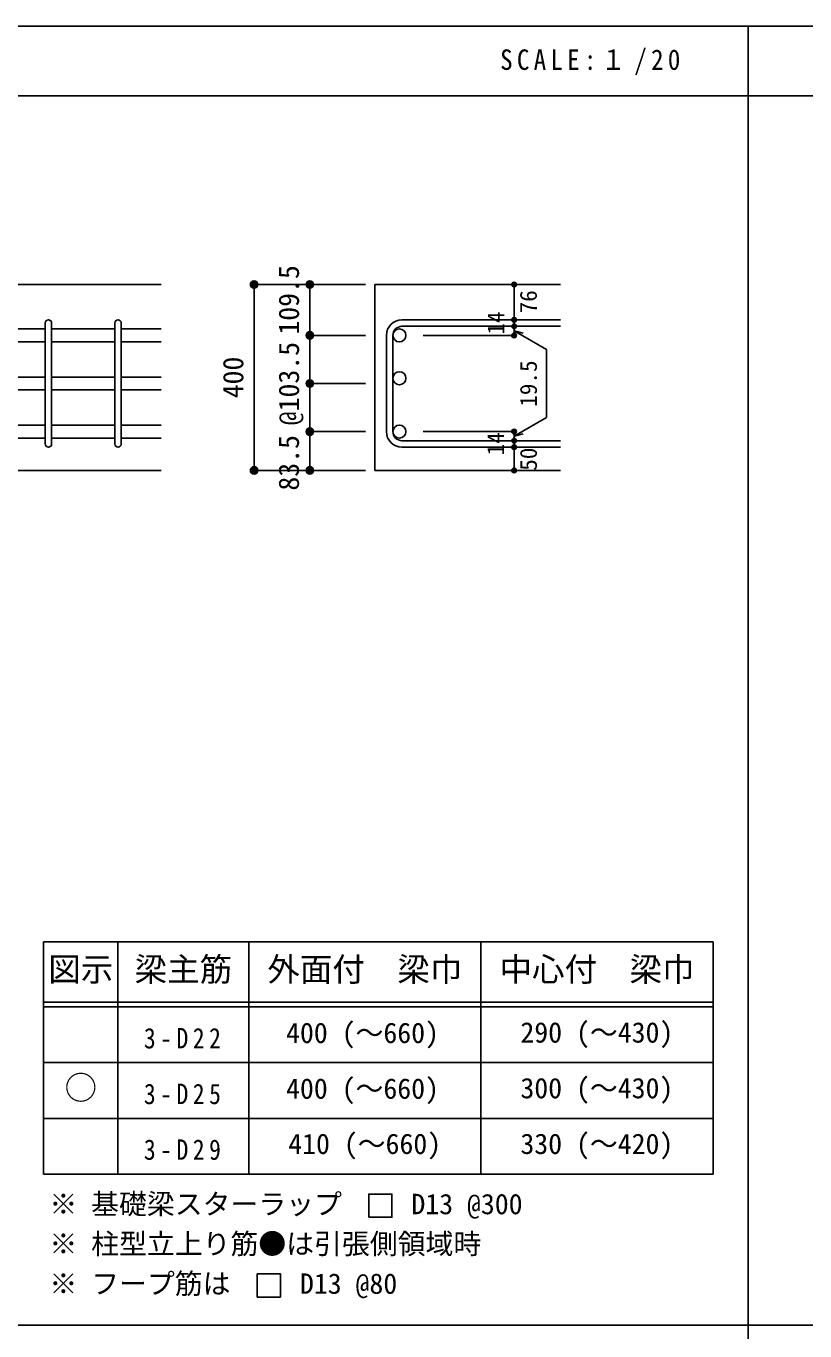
# Model space of a CAD drawing. Units: millimetres at full size, sheet at 1:20. Extents: x -3982 to 3969, y -2797 to 2801.
# Drawn here: x -2305 to -628, y -10 to 2801 of the extents above; entities that cross this region are included whole.
import ezdxf
from ezdxf.enums import TextEntityAlignment as Align

# ---------------------------------------------------------------- set-up
doc = ezdxf.new("R2010")
doc.units = ezdxf.units.MM
doc.header["$LTSCALE"] = 20
doc.header["$PDMODE"] = 32
doc.header["$PDSIZE"] = 10
for name, color, linetype in [('6-1_躯体線', 2, 'Continuous'), ('6-5_梁主筋', 7, 'Continuous'), ('6-6_S.T.P.', 7, 'Continuous'), ('6-7_文字', 7, 'Continuous'), ('6-D_寸法', 4, 'Continuous'), ('6-E_枠', 7, 'Continuous'), ('F-0_枠', 6, 'Continuous')]:
    doc.layers.add(name, color=color, linetype=linetype)
doc.styles.add('ＭＳ ゴシック', font='')
doc.styles.get('ＭＳ ゴシック').set_extended_font_data('MS Gothic')

msp = doc.modelspace()

# ---------------------------------------------------------------- linework, layer by layer
at = {"layer": '6-1_躯体線'}
for p, q in [((-2013.87, 2244.12), (-3313.87, 2244.12)), ((-1153.87, 2244.12), (-1553.87, 2244.12)), ((-1553.87, 2244.12), (-1553.87, 1843.62)), ((-2413.87, 1843.62), (-2013.87, 1843.62)), ((-1153.87, 1843.62), (-1553.87, 1843.62))]:
    msp.add_line(p, q, dxfattribs=at)
at = {"layer": '6-5_梁主筋'}
for p, q in [((-2263.87, 2148.51), (-2399.87, 2148.51)), ((-2113.87, 2148.51), (-2249.87, 2148.51)), ((-2013.87, 2148.51), (-2099.87, 2148.51)), ((-2263.87, 2120.51), (-2399.87, 2120.51)), ((-2113.87, 2120.51), (-2249.87, 2120.51)), ((-2013.87, 2120.51), (-2099.87, 2120.51)), ((-2263.87, 2044.82), (-2399.87, 2044.82)), ((-2113.87, 2044.82), (-2249.87, 2044.82)), ((-2013.87, 2044.82), (-2099.87, 2044.82)), ((-2263.87, 2016.82), (-2399.87, 2016.82)), ((-2113.87, 2016.82), (-2249.87, 2016.82)), ((-2013.87, 2016.82), (-2099.87, 2016.82)), ((-2263.87, 1941.12), (-2399.87, 1941.12)), ((-2113.87, 1941.12), (-2249.87, 1941.12)), ((-2013.87, 1941.12), (-2099.87, 1941.12)), ((-2263.87, 1913.12), (-2399.87, 1913.12)), ((-2113.87, 1913.12), (-2249.87, 1913.12)), ((-2013.87, 1913.12), (-2099.87, 1913.12))]:
    msp.add_line(p, q, dxfattribs=at)
at = {"layer": '6-5_梁主筋', "color": 3}
for centre in [(-1500.87, 2134.51), (-1500.87, 2042.12), (-1500.87, 1927.12)]:
    msp.add_circle(centre, 14, dxfattribs=at)
at = {"layer": '6-6_S.T.P.'}
for p, q in [((-1153.87, 2168.01), (-1495.37, 2168.01)), ((-2263.87, 1900.62), (-2263.87, 2161.01)), ((-2249.87, 1900.62), (-2249.87, 2161.01)), ((-2113.87, 1900.62), (-2113.87, 2161.01)), ((-2099.87, 1900.62), (-2099.87, 2161.01)), ((-1153.87, 2154.01), (-1495.37, 2154.01)), ((-1528.87, 2134.51), (-1528.87, 1927.12)), ((-1514.87, 2134.51), (-1514.87, 1927.12)), ((-1153.87, 1907.62), (-1495.37, 1907.62)), ((-1153.87, 1893.62), (-1495.37, 1893.62))]:
    msp.add_line(p, q, dxfattribs=at)
for centre, radius, start, end in [((-2256.87, 2161.01), 7, 0, 180), ((-2106.87, 2161.01), 7, 0, 180), ((-1495.37, 2134.51), 33.5, 90, 180), ((-1495.37, 2134.51), 19.5, 90, 180), ((-1495.37, 1927.12), 33.5, 180, 270), ((-1495.37, 1927.12), 19.5, 180, 270), ((-2256.87, 1900.62), 7, 180, 0), ((-2106.87, 1900.62), 7, 180, 0)]:
    msp.add_arc(centre, radius, start, end, dxfattribs=at)
at = {"layer": '6-7_文字'}
for points in [[(-1567.08, 234.53), (-1517.08, 234.53), (-1517.08, 284.53), (-1567.08, 284.53)], [(-1807.2, 62.82), (-1757.2, 62.82), (-1757.2, 112.82), (-1807.2, 112.82)]]:
    msp.add_lwpolyline(points, close=True, dxfattribs=at)
at = {"layer": '6-D_寸法'}
for p, q in [((-1813.87, 1843.62), (-1813.87, 2244.12)), ((-1813.87, 2244.12), (-1693.87, 2244.12)), ((-1813.87, 2244.12), (-1693.87, 2244.12)), ((-1813.87, 2244.12), (-1693.87, 2244.12)), ((-1813.87, 1843.62), (-1813.87, 2244.12)), ((-1693.87, 2244.12), (-1573.87, 2244.12)), ((-1693.87, 2244.12), (-1573.87, 2244.12)), ((-1693.87, 2244.12), (-1693.87, 2134.51)), ((-1693.87, 2244.12), (-1573.87, 2244.12)), ((-1253.87, 2154.01), (-1253.87, 2168.01)), ((-1253.87, 2154.01), (-1253.87, 2134.51)), ((-1253.87, 2144.26), (-1183.81, 2103.81)), ((-1253.87, 2144.26), (-1234.55, 2139.09)), ((-1693.87, 2134.51), (-1573.87, 2134.51)), ((-1253.87, 2134.51), (-1449.95, 2134.51)), ((-1183.81, 2103.81), (-1183.81, 1957.82)), ((-1693.87, 1927.12), (-1693.87, 2030.82)), ((-1693.87, 2030.82), (-1573.87, 2030.82)), ((-1253.87, 1917.37), (-1183.81, 1957.82)), ((-1693.87, 1927.12), (-1573.87, 1927.12)), ((-1693.87, 1927.12), (-1573.87, 1927.12)), ((-1253.87, 1927.12), (-1449.95, 1927.12)), ((-1253.87, 1907.62), (-1253.87, 1927.12)), ((-1253.87, 1917.37), (-1234.55, 1922.55)), ((-1253.87, 1893.62), (-1253.87, 1907.62)), ((-1253.87, 1843.62), (-1253.87, 1893.62)), ((-1693.87, 1843.62), (-1573.87, 1843.62))]:
    msp.add_line(p, q, dxfattribs=at)
for points in [[(-1253.87, 2168.01), (-1253.87, 2244.12), (-1253.87, 2168.01)], [(-1693.87, 2030.82), (-1693.87, 2134.51), (-1573.87, 2134.51)], [(-1813.87, 1843.62), (-1693.87, 1843.62), (-1693.87, 1927.12)]]:
    msp.add_lwpolyline(points, dxfattribs=at)
for centre, radius in [((-1813.87, 2244.12), 8), ((-1813.87, 2244.12), 7.2), ((-1813.87, 2244.12), 6.4), ((-1813.87, 2244.12), 5.6), ((-1813.87, 2244.12), 4.8), ((-1693.87, 2244.12), 8), ((-1693.87, 2244.12), 7.2), ((-1693.87, 2244.12), 6.4), ((-1693.87, 2244.12), 5.6), ((-1693.87, 2244.12), 4.8), ((-1813.87, 2244.12), 4), ((-1813.87, 2244.12), 3.2), ((-1813.87, 2244.12), 2.4), ((-1813.87, 2244.12), 1.6), ((-1813.87, 2244.12), 0.8), ((-1693.87, 2244.12), 4), ((-1693.87, 2244.12), 3.2), ((-1693.87, 2244.12), 2.4), ((-1693.87, 2244.12), 1.6), ((-1693.87, 2244.12), 0.8), ((-1253.87, 2244.12), 4), ((-1253.87, 2244.12), 3.6), ((-1253.87, 2244.12), 3.2), ((-1253.87, 2244.12), 2.8), ((-1253.87, 2244.12), 2.4), ((-1253.87, 2244.12), 2), ((-1253.87, 2244.12), 1.6), ((-1253.87, 2244.12), 1.2), ((-1253.87, 2244.12), 0.8), ((-1253.87, 2244.12), 0.4), ((-1253.87, 2168.01), 4), ((-1253.87, 2168.01), 3.6), ((-1253.87, 2168.01), 3.2), ((-1253.87, 2168.01), 2.8), ((-1253.87, 2168.01), 2.4), ((-1253.87, 2168.01), 2), ((-1253.87, 2168.01), 1.6), ((-1253.87, 2168.01), 1.2), ((-1253.87, 2168.01), 0.8), ((-1253.87, 2168.01), 0.4), ((-1693.87, 2134.51), 8), ((-1693.87, 2134.51), 7.2), ((-1693.87, 2134.51), 6.4), ((-1693.87, 2134.51), 5.6), ((-1693.87, 2134.51), 4.8), ((-1693.87, 2134.51), 4), ((-1693.87, 2134.51), 3.2), ((-1693.87, 2134.51), 2.4), ((-1253.87, 2154.01), 4), ((-1253.87, 2134.51), 4), ((-1253.87, 2154.01), 3.6), ((-1253.87, 2134.51), 3.6), ((-1253.87, 2154.01), 3.2), ((-1253.87, 2134.51), 3.2), ((-1253.87, 2154.01), 2.8), ((-1253.87, 2134.51), 2.8), ((-1253.87, 2154.01), 2.4), ((-1253.87, 2134.51), 2.4), ((-1253.87, 2154.01), 2), ((-1253.87, 2134.51), 2), ((-1253.87, 2154.01), 1.6), ((-1253.87, 2154.01), 1.2), ((-1253.87, 2154.01), 0.8), ((-1253.87, 2154.01), 0.4), ((-1693.87, 2134.51), 1.6), ((-1693.87, 2134.51), 0.8), ((-1253.87, 2134.51), 1.6), ((-1253.87, 2134.51), 1.2), ((-1253.87, 2134.51), 0.8), ((-1253.87, 2134.51), 0.4), ((-1693.87, 2030.82), 8), ((-1693.87, 2030.82), 7.2), ((-1693.87, 2030.82), 6.4), ((-1693.87, 2030.82), 5.6), ((-1693.87, 2030.82), 4.8), ((-1693.87, 2030.82), 4), ((-1693.87, 2030.82), 3.2), ((-1693.87, 2030.82), 2.4), ((-1693.87, 2030.82), 1.6), ((-1693.87, 2030.82), 0.8), ((-1693.87, 1927.12), 8), ((-1693.87, 1927.12), 7.2), ((-1693.87, 1927.12), 6.4), ((-1693.87, 1927.12), 5.6), ((-1693.87, 1927.12), 4.8), ((-1693.87, 1927.12), 4), ((-1693.87, 1927.12), 3.2), ((-1693.87, 1927.12), 2.4), ((-1693.87, 1927.12), 1.6), ((-1693.87, 1927.12), 0.8), ((-1253.87, 1927.12), 4), ((-1253.87, 1907.62), 4), ((-1253.87, 1927.12), 3.6), ((-1253.87, 1927.12), 3.2), ((-1253.87, 1927.12), 2.8), ((-1253.87, 1927.12), 2.4), ((-1253.87, 1927.12), 2), ((-1253.87, 1927.12), 1.6), ((-1253.87, 1927.12), 1.2), ((-1253.87, 1927.12), 0.8), ((-1253.87, 1927.12), 0.4), ((-1253.87, 1893.62), 4), ((-1253.87, 1907.62), 3.6), ((-1253.87, 1893.62), 3.6), ((-1253.87, 1907.62), 3.2), ((-1253.87, 1893.62), 3.2), ((-1253.87, 1907.62), 2.8), ((-1253.87, 1893.62), 2.8), ((-1253.87, 1907.62), 2.4), ((-1253.87, 1893.62), 2.4), ((-1253.87, 1907.62), 2), ((-1253.87, 1893.62), 2), ((-1253.87, 1907.62), 1.6), ((-1253.87, 1893.62), 1.6), ((-1253.87, 1907.62), 1.2), ((-1253.87, 1893.62), 1.2), ((-1253.87, 1907.62), 0.8), ((-1253.87, 1893.62), 0.8), ((-1253.87, 1907.62), 0.4), ((-1253.87, 1893.62), 0.4), ((-1813.87, 1843.62), 8), ((-1813.87, 1843.62), 7.2), ((-1813.87, 1843.62), 6.4), ((-1813.87, 1843.62), 5.6), ((-1813.87, 1843.62), 4.8), ((-1813.87, 1843.62), 4), ((-1813.87, 1843.62), 3.2), ((-1813.87, 1843.62), 2.4), ((-1813.87, 1843.62), 1.6), ((-1813.87, 1843.62), 0.8), ((-1693.87, 1843.62), 8), ((-1693.87, 1843.62), 7.2), ((-1693.87, 1843.62), 6.4), ((-1693.87, 1843.62), 5.6), ((-1693.87, 1843.62), 4.8), ((-1693.87, 1843.62), 4), ((-1693.87, 1843.62), 3.2), ((-1693.87, 1843.62), 2.4), ((-1693.87, 1843.62), 1.6), ((-1693.87, 1843.62), 0.8), ((-1253.87, 1843.62), 4), ((-1253.87, 1843.62), 3.6), ((-1253.87, 1843.62), 3.2), ((-1253.87, 1843.62), 2.8), ((-1253.87, 1843.62), 2.4), ((-1253.87, 1843.62), 2), ((-1253.87, 1843.62), 1.6), ((-1253.87, 1843.62), 1.2), ((-1253.87, 1843.62), 0.8), ((-1253.87, 1843.62), 0.4)]:
    msp.add_circle(centre, radius, dxfattribs=at)
at = {"layer": '6-D_寸法', "color": 7}
for p in [(-1813.87, 2244.12), (-1693.87, 2244.12), (-1253.87, 2244.12), (-1253.87, 2168.01), (-1693.87, 2134.51), (-1253.87, 2154.01), (-1253.87, 2134.51), (-1693.87, 2030.82), (-1693.87, 1927.12), (-1253.87, 1927.12), (-1253.87, 1927.12), (-1253.87, 1907.62), (-1253.87, 1893.62), (-1813.87, 1843.62), (-1693.87, 1843.62), (-1253.87, 1843.62)]:
    msp.add_point(p, dxfattribs=at)
at = {"layer": '6-E_枠', "color": 3}
for p, q in [((-2267.02, 827.72), (-2267.02, 327.72)), ((-2267.02, 827.72), (-825.33, 827.72)), ((-825.33, 827.72), (-825.33, 327.72)), ((-2267.02, 327.72), (-825.33, 327.72))]:
    msp.add_line(p, q, dxfattribs=at)
at = {"layer": '6-E_枠'}
for p, q in [((-2107.02, 827.72), (-2107.02, 327.72)), ((-1825.33, 827.72), (-1825.33, 327.72)), ((-1325.33, 827.72), (-1325.33, 327.72)), ((-2267.02, 697.72), (-825.33, 697.72)), ((-2267.02, 687.72), (-825.33, 687.72)), ((-2267.02, 567.72), (-825.33, 567.72)), ((-2267.02, 447.72), (-825.33, 447.72))]:
    msp.add_line(p, q, dxfattribs=at)
at = {"layer": 'F-0_枠'}
msp.add_line((-3981.92, 2800.77), (3969.4, 2800.77), dxfattribs=at)
at = {"layer": 'F-0_枠', "color": 2}
for p, q in [((-749.76, 2800.77), (-749.76, -2796.83)), ((-3981.92, 2650.77), (2482.4, 2650.77)), ((2482.4, 1.97), (-3981.92, 1.97))]:
    msp.add_line(p, q, dxfattribs=at)

# ---------------------------------------------------------------- texts
at = {"layer": '6-7_文字', "color": 2, "style": 'ＭＳ ゴシック'}
for s, p in [('図示', (-2257.02, 727.72)), ('梁主筋', (-2071.17, 727.72)), ('外面付\u3000梁巾', (-1785.33, 727.72)), ('中心付\u3000梁巾', (-1285.33, 727.72)), ('○', (-2222.02, 472.72))]:
    msp.add_text(s, height=51.32, dxfattribs=at).set_placement(p, align=Align.BOTTOM_LEFT)
at = {"layer": '6-7_文字', "style": 'ＭＳ ゴシック'}
for s, p in [('400 (～660)', (-1745.02, 596.73)), ('290 (～430)', (-1240.33, 597.72)), ('400 (～660)', (-1745.02, 476.73)), ('300 (～430)', (-1240.33, 477.72)), ('410 (～660)', (-1740.33, 357.72)), ('330 (～420)', (-1240.33, 357.72)), ('※ 基礎梁スターラップ     D13 @300', (-2254.64, 228)), ('※ 柱型立上り筋●は引張側領域時', (-2254.64, 142.33)), ('※ フープ筋は     D13 @80', (-2254.64, 56.56))]:
    msp.add_text(s, height=43.99, dxfattribs=at).set_placement(p, align=Align.BOTTOM_LEFT)
at = {"layer": '6-7_文字', "color": 2, "insert": (-1283.99, 2695.77), "char_height": 43.99, "attachment_point": 7, "style": 'ＭＳ ゴシック'}
msp.add_mtext('\\T1.34;\\W0.9;SCALE:１/20', dxfattribs=at)
at = {"layer": '6-7_文字', "char_height": 43.99, "attachment_point": 7, "style": 'ＭＳ ゴシック'}
for s, insert in [('\\T1.38;\\W0.85;3-D22', (-2051.17, 597.72)), ('\\T1.38;\\W0.85;3-D25', (-2051.17, 477.72)), ('\\T1.38;\\W0.85;3-D29', (-2051.17, 357.72))]:
    msp.add_mtext(s, dxfattribs=dict(at, insert=insert))
at = {"layer": '6-D_寸法', "style": 'ＭＳ ゴシック'}
for s, height, p in [('109.5', 43.99, (-1703.97, 2136.1)), ('76', 36.66, (-1193.89, 2181.86)), ('14', 36.66, (-1263.87, 2136.09)), ('@103.5', 43.99, (-1703.87, 1940.82)), ('400', 43.99, (-1823.87, 1998.87)), ('19.5', 36.66, (-1193.81, 1980.82)), ('83.5', 43.99, (-1704.01, 1800.08)), ('14', 36.66, (-1264.53, 1875.95)), ('50', 36.66, (-1193.79, 1842.83))]:
    msp.add_text(s, height=height, rotation=90, dxfattribs=at).set_placement(p, align=Align.BOTTOM_LEFT)

doc.saveas('drawing.dxf')
